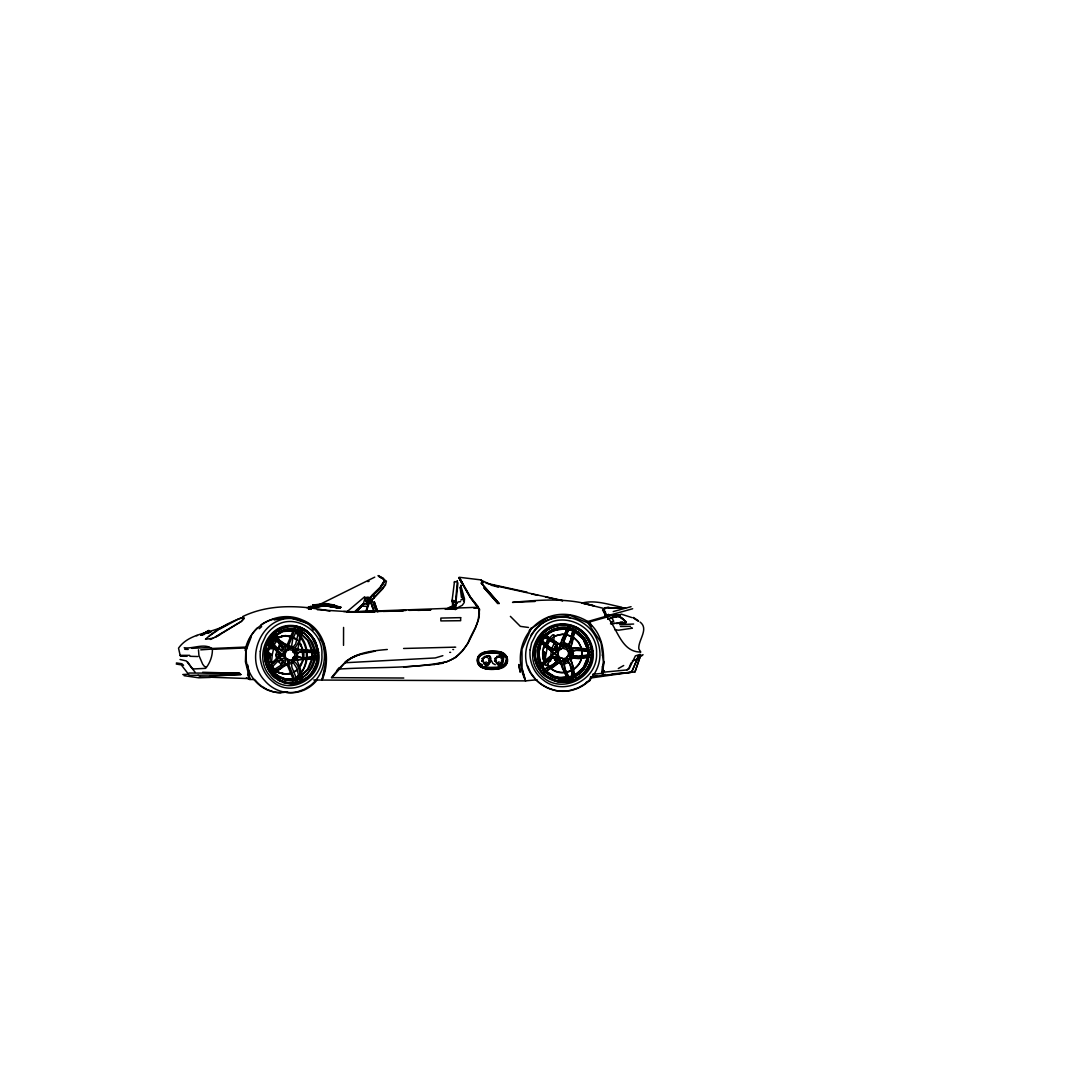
<?xml version="1.0" encoding="UTF-8"?>
<svg xmlns="http://www.w3.org/2000/svg" width="1068" height="1068" viewBox="0 0 1068 1068"><rect width="100%" height="100%" fill="white"/><g stroke="black" fill="none" stroke-linecap="round" stroke-linejoin="round"><path stroke-width="1.5" d="M266.226 656.633L267.868 653.883L269.35 647.275L271.352 645.593M276.225 633.791L274.276 635.513L274.262 637.142L283.18 643.323M343.522 645.366L343.576 627.437M640.226 654.297L635.407 655.872L629.132 668.742L627.076 669.93L602.245 672.319L602.285 666.339M553.277 675.857L546.843 671.652L542.144 665.898L541.556 666.806L543.745 669.823L552.743 665.204L557.63 660.304L557.403 657.594L554.893 656.553L548.738 659.677L539.727 668.154L541.262 671.078L554.773 663.402L557.082 660.465L556.869 659.009L554.586 657.02L550.928 657.941L547.096 665.644L545.121 665.204C542.878 659.13 541.342 651.961 544.186 645.82L547.363 643.283L549.579 639.158L547.697 639.759L543.425 649.13M571.607 678.233L571.687 673.294M452.218 607.358L453.086 603.834L453.286 605.836M317.343 656.219L317.343 653.402L313.845 652.548L315.234 654.804L313.845 657.06L317.556 656.219L317.129 652.948L305.675 651.4L298.893 652.481L297.371 654.03L297.772 656.419L302.618 658.048L317.556 656.219M485.58 663.388L485.553 664.376C487.662 664.47 484.845 662.253 486.087 664.216M485.98 663.388L486.487 664.216M498.369 663.228L498.342 664.243L499.29 664.096L498.369 663.228L499.29 664.096M498.756 664.243L498.783 663.228M297.425 656.94L303.846 657.995L312.617 657.14L312.617 652.628L300.856 651.76M312.617 657.14L314.366 656.126L314.406 654.804L313.965 652.989L312.617 652.628M545.187 653.402L546.175 653.282L542.691 650.812L545.187 653.402L544.947 660.398L547.884 643.79L550.314 640.039M311.816 657.06L311.816 652.548M452.605 604.435L452.124 600.283L454.487 581.566M296.503 656.006L296.45 653.216M569.685 654.537L569.631 651.76M273.221 662.681L270.057 661.853L270.378 654.871L267.868 652.268L272.273 654.737L271.579 661.826L273.728 662.667M546.295 660.798L550.434 661.212L551.489 658.102L542.13 665.965C548.218 676.271 562.008 680.85 572.969 675.897L572.515 677.566L569.351 678.153L564.945 668.862L564.064 662.734L566.667 661.172L568.123 661.426L569.952 664.109L572.862 676.992L570.018 678.38L568.67 677.299L560.647 677.82M452.071 601.618L455.502 602.365L457.371 580.778M566.921 648.943L569.111 647.835L570.085 650.345A1.749 1.749 0 0 1 567.709 650.986L567.415 648.196L570.005 648.45L569.444 650.986L566.881 649.851M365.389 603.887L368.5 603.447L368.74 599.148M457.932 582.808L455.902 602.405L453.847 607.265L451.964 606.731L448.133 607.892L452.605 606.677L453.847 607.265M302.831 658.115C303.539 645.86 301.069 652.762 303.539 658.235L303.539 651.587L300.415 643.443M303.592 658.115L303.592 651.72L302.805 651.587M604.675 608.653L582.033 603.046C595.397 599.629 608.747 604.675 621.776 607.198M547.59 647.034L543.505 647.462L546.709 645.806L547.697 639.759M602.779 669.649C605.329 652.455 602.299 632.563 587.4 621.616L606.49 616.143C617.371 627.77 620.868 651.64 640.119 652.054M272.5 643.537L272.754 641.134L276.252 636.274L277.413 636.181L279.162 639.572M571.754 652.521L572.448 655.472L575.572 656.366L591.472 654.751L591.005 651.493L578.736 649.931L571.914 651.026L570.512 652.575L570.886 654.951L578.736 656.753L591.472 654.751L591.472 651.934L587.707 651.093L575.572 650.305L572.448 651.213L571.754 652.521L570.539 646.888L575.171 630.841L578.522 632.336L584.276 638.077L587.961 645.326L588.668 647.942L587.48 649.504C595.597 651.707 587.894 639.679 586.132 636.715A28.903 28.903 0 0 0 579.884 630.467C570.472 622.631 575.265 643.003 570.152 647.128L571.3 648.703C576.8 645.112 594.689 655.979 590.15 644.605A27.875 27.875 0 0 0 586.145 636.715M272.313 674.389L288.293 663.375L296.036 682.612L288.68 682.933L283.327 681.704L278.321 679.288L272.313 674.389L278.094 679.288L283.1 681.704L288.453 682.933L296.036 682.612M272.54 674.375L275.13 672.159L275.09 674.108L279.162 677.312A26.353 24.417 90 0 0 286.197 680.209A26.099 24.19 -90 0 0 293.713 680.636L294.741 679.021L295.809 682.612M198.488 649.798L198.928 655.512L202.68 664.216L204.535 666.525L206.257 667.033M269.256 665.791L280.11 654.804L269.256 643.83L270.952 643.684L268.121 641.481L265.558 648.93L264.984 654.804L265.558 660.691L268.121 668.141L282.526 654.804L268.575 641.374M368.487 603.246L368.834 597.786M547.363 643.283L547.791 639.679L552.743 634.819L553.985 634.726L553.891 641.094L555.133 641.481L554.626 644.525L553.705 644.351L551.582 648.943M282.94 679.515L292.899 680.636L293.099 679.061L287.038 664.323L285.37 663.735M590.404 677.673L590.03 680.57L585.811 682.639M243.851 618.198L241.301 621.442L215.082 637.035M592.633 674.295L602.445 673.334L603.994 661.893M573.102 655.885L572.929 649.798M339.771 608.026L340.639 607.078L339.771 608.026L324.872 605.716L314.219 606.958M543.198 659.276L543.959 654.057L542.678 652.428M314.433 659.183L313.645 658.649C321.308 656.66 313.872 668.475 312.39 671.438A28.169 26.099 -90 0 1 306.596 677.686L302.604 680.223L301.51 676.645L300.602 676.525L308.372 669.316L312.323 659.116L314.433 659.183L314.74 660.211A26.353 24.417 -90 0 1 312.043 667.794L307.29 674.108L303.232 677.312L301.47 677.085M316.809 658.302L316.342 663.548A27.875 25.832 -90 0 1 312.617 671.438A28.903 26.78 -90 0 1 306.823 677.686L302.604 680.223M282.433 653.216A1.736 1.615 88.2 0 1 284.035 653.402L284.035 656.219A1.736 1.615 -88.2 0 1 283.26 656.54M298.039 627.543L301.002 629.012C299.574 635.513 299.988 643.577 294.301 648.062L291.471 647.061L292.766 639.038L298.039 627.543L300.522 628.411L300.188 632.256L299.761 630.601L296.624 629.773L299.761 630.601M285.223 678.888L278.614 676.137L274.262 672.466L274.77 673.08M310.374 607.532L310.534 606.571L309.56 607.131L325.046 605.436L340.105 608.279L340.412 607.305L334.725 606.01M587.226 658.542L588.348 657.714L587.961 661.372L584.276 668.608L578.522 674.362L576.239 675.844L574.397 675.176L579.67 671.652L583.101 667.847L587.226 658.542L584.503 665.631M267.868 653.883L269.083 655.525L268.215 660.745L269.176 665.19M573.503 627.503L571.006 639.799L568.123 645.272L566.667 645.526L564.064 643.951L564.184 640.693L568.643 629.466L570.632 626.088L573.596 627.543L570.125 642.709L567.148 646.594L564.772 646.207L563.73 644.404L563.957 640.707L568.523 629.399L570.632 626.088L573.596 627.543M571.754 654.177L570.539 659.81L573.049 666.405L574.717 675.056L576.239 675.844L578.522 674.362A26.259 26.259 0 0 0 584.276 668.608L585.758 666.339A26.353 26.353 0 0 0 588.668 658.742L587.373 657.661L578.709 658.609L571.3 657.981L570.152 659.557C575.265 663.682 570.472 684.054 579.884 676.231A28.903 28.903 0 0 0 586.145 669.97C599.215 649.518 584.436 659.944 571.3 657.981M271.045 672.533L269.617 669.609L277.88 661.145L284.115 657.981C289.802 664.603 276.065 669.609 271.646 672.626L269.283 670.25L271.646 667.353L271.753 670.063L272.5 671.091L274.102 670.998L270.818 672.533M565.186 661.052L564.705 663.815L561.034 663.936L557.576 662.561M540.395 664.563L553.745 653.349L540.395 642.135L537.845 647.942A26.086 26.086 0 0 0 537.858 658.742L539.527 663.909L541.409 664.47L539.233 658.502L538.686 653.416L541.409 642.215L538.352 640.012L535.589 647.462L534.975 653.349L535.589 659.223L538.352 666.672L554.265 653.349L538.846 639.919L535.602 647.462L535.135 656.299L538.352 666.672L541.409 664.47M564.104 646.367L564.705 643.096L568.243 644.244L572.274 648.77M488.73 661.052L489.665 661.226M501.519 660.892L502.454 661.079M303.232 632.309L300.602 633.244L301.51 632.977L302.604 629.386L306.823 631.922A28.903 26.78 -90 0 1 312.617 638.183A27.875 25.832 -90 0 1 316.342 646.073L317.343 650.946L313.645 650.959L314.74 649.411A26.353 24.417 -90 0 0 312.043 641.828L305.341 633.791L303.232 632.309L300.602 633.244L308.372 640.453L312.323 650.505L314.433 650.439M280.924 655.819L276.799 658.515L276.091 654.911L276.799 651.306L280.924 654.016M313.805 679.996L322.002 680.062L325.994 660.465L323.938 643.764L320.12 638.771M455.275 609.694L456.61 603.073M588.348 648.97L587.373 649.037L583.128 638.918L574.397 631.508L575.572 627.931L579.884 630.467M602.833 672.319L602.445 673.334L602.926 670.971M285.089 655.739L284.622 656.54L283.34 655.832L283.914 653.216L284.996 653.402L285.089 655.739A5.473 5.073 -89.7 0 0 286.945 659.009L289.775 660.518L289.348 662.707L287.559 662.08L287.572 659.437M298.947 630.587L295.649 644.031L293.42 646.727L290.883 646.808M552.677 651.053L552.93 657.06L556.615 661.813M366.19 601.324L368.687 599.949L366.217 600.229L366.19 601.324L368.687 599.949M607.639 619.2L618.799 615.862L619.854 616.543L612.031 617.157M273.622 648.503L268.629 648.917L271.886 647.275L273.622 648.503L272.273 654.737L270.378 654.871M277.279 650.399L276.158 655.418L276.986 659.557M551.288 650.198L550.754 656.62M566.854 678.554L567.095 677.553L568.243 681.157L557.376 681.01L549.112 677.833L542.878 672.92L560.473 661.906L568.243 681.144L560.299 681.464L554.519 680.236L546.629 676.231L542.944 672.426L545.922 670.691L545.868 672.653L552.69 677.072L560.54 679.181L565.973 679.181C568.149 674.762 560.099 668.034 561.327 662.427M561.327 644.271C560.046 638.637 568.243 631.936 565.973 627.517L560.54 627.517L552.69 629.613L545.868 634.045L545.922 636.007L542.878 633.765L549.112 628.865L554.519 626.449L560.299 625.221L568.243 625.541L560.473 644.792L542.878 633.778M285.089 653.87L286.691 650.853L290.242 648.196L289.348 646.901L286.798 646.888L287.799 646.901A1.749 1.615 89 0 1 288.827 649.09L287.132 650.292M311.375 659.917L307.557 669.236L300.535 676.031M317.036 658.302L296.757 659.744L312.323 659.116L313.912 660.211L309.84 670.077A26.259 24.324 -90 0 1 304.527 675.817L302.404 677.299L300.602 676.525M506.032 660.104C504.056 671.345 488.503 667.38 480.627 666.606M267.654 649.411L270.004 643.604M293.246 658.596L295.249 660.371L297.278 658.676L295.062 656.927L292.672 659.103A5.473 5.06 -89.5 0 1 289.214 660.011M559.485 661.826L553.851 666.699L546.295 671.011L545.881 672.653L550.274 675.844A26.353 26.353 0 0 0 557.856 678.754A26.099 26.099 0 0 0 565.973 679.181L566.614 677.593M245.119 650.572C249.325 625.02 279.055 609.281 302.604 620.081C325.914 629.266 331.534 659.009 322.002 680.062L525.536 680.877L536.99 679.755M558.097 652.414L555.974 651.76L555.28 654.364L557.71 654.751L558.791 650.612L562.876 647.635L561.768 645.446L559.819 646.073L560.206 648.503L561.755 648.717L562.876 647.635A1.736 1.736 0 0 0 561.768 645.446L559.819 646.073A1.736 1.736 0 0 0 560.206 648.503L560.767 648.717M302.831 629.386L297.625 649.518L317.036 651.32M291.337 661.292L295.422 659.704L295.502 657.808A1.749 1.615 -89.4 0 0 293.299 657.167M322.002 680.062L325.019 669.409M570.005 658.248L569.444 655.712L566.881 656.847L567.415 658.502L569.111 658.863L570.085 656.339A1.749 1.749 0 0 0 567.709 655.699L566.921 657.741L568.216 658.916M274.77 636.528L279.162 632.309A26.353 24.417 -90 0 1 286.197 629.399A26.099 24.19 90 0 1 293.713 628.972L294.741 630.601L282.94 631.522L274.169 636.528L288.293 646.247L296.036 627.009L288.68 626.676L283.327 627.917L278.321 630.32L272.313 635.233L275.237 637.543L272.594 635.727M367.459 601.244L369.421 600.229L368.527 600.763M486.995 657.487C488.864 656.259 485.206 657.701 487.756 656.686M542.157 665.885L539.607 668.782L541.262 671.078L544.813 669.529L543.078 669.636L542.277 668.595L541.543 667.5L542.13 665.965M451.964 606.731L453.566 601.725M298.039 682.065L301.002 680.61C299.574 674.095 300.001 666.031 294.301 661.559L291.471 662.561L291.924 667.433L298.039 682.065L300.522 681.21L300.188 677.352L299.761 679.021L297.451 679.835L294.982 678.834L302.124 671.692A28.876 26.753 -90 0 0 307.21 654.804C307.01 645.553 302.831 636.101 295.022 630.814M499.41 657.194L500.558 656.526M499.797 657.341L500.091 656.406M460.775 600.069L463.846 598.507M299.44 666.993L303.018 659.797M634.926 671.905L640.48 655.819L635.046 671.879L591.111 676.712M287.412 646.327L285.37 645.886L287.038 645.299L293.526 629.746L294.528 629.599M453.86 609.08L455.369 604.902L458.092 601.925L460.548 601.671M245.907 650.719L251.247 636.782M643.096 654.751L638.317 656.299L631.575 672.266L638.223 656.98L642.148 655.592M540.849 643.39L538.699 653.349L540.849 663.295M302.952 661.025L300.415 666.392M363.027 604.995L365.109 597.639L368.273 597.079M272.313 635.233C273.915 630.133 299.374 620.388 294.741 630.601M631.108 662.894L628.772 668.461L626.996 669.756M366.084 603.847L368.607 603.327L367.312 606.424L362.84 606.17L363.561 604.368M384.934 584.823L382.798 588.748L368.42 603.861M282.913 659.89L281.111 664.029L278.428 661.773L282.246 659.33M277.787 649.251L279.295 645.82L279.255 642.549L280.403 642.949L280.07 645.98L279.295 645.82M536.416 680.116A37.14 37.14 0 0 0 541.116 684.188L547.871 688.072A37.7 37.7 0 0 0 570.659 690.315L578.055 687.912L584.797 684.027A37.14 37.14 0 0 0 598.254 665.471C602.192 653.055 599.135 638.971 590.444 629.292A36.953 36.953 0 0 0 570.486 617.905C537.097 609.107 510.731 654.457 535.255 678.941A36.953 36.953 0 0 0 547.791 687.979L555.253 690.489A37.7 37.7 0 0 0 578.122 688.152A36.953 36.953 0 0 0 590.671 679.115M604.141 609.414L603.594 611.47M270.952 643.684L269.216 644.925L267.334 652.334L268.348 662.454L269.563 665.497L270.952 665.938L268.575 668.234M298.252 627.543L296.29 630.868L297.451 629.773M545.534 635.073L546.295 635.687C551.542 628.278 562.102 630.547 567.695 627.797C569.097 620.388 546.869 628.117 544.333 632.323M602.245 672.319L603.567 661.906L601.03 642.415L587.921 622.964L570.459 615.528L548.632 617.184L531.143 628.611L521.972 649.224L522.078 668.261L525.536 680.877C504.844 637.169 549.74 595.463 590.604 623.325M293.246 651.013L295.249 649.237L297.278 650.946L295.062 652.681L292.378 650.319L289.214 649.598M483.644 663.175L483.697 662.52M496.446 663.028L496.486 662.374M268.802 641.374C263.97 648.85 263.97 660.772 268.802 668.234M454.915 606.037L455.475 604.902M541.863 635.62L544.813 637.155L542.13 640.867L542.264 638.09L543.078 637.062L544.773 637.222L555.093 643.644L557.082 646.233L556.869 647.689L554.586 649.678L549.019 646.941L539.794 638.477L541.903 635.54L555.28 643.523L558.043 647.568L556.935 649.704L554.893 650.132L551.475 648.77L542.117 640.933L539.607 637.903L541.903 635.54M296.41 653.976L296.824 653.189M284.889 652.348L286.371 650.065M556.615 645.099L552.93 649.851L557.122 649.851M273.128 643.363L274.636 640.626L272.754 641.134M602.419 673.534L603.941 670.824M602.445 673.334L603.954 670.651M482.829 658.529L482.175 658.435L483.217 658.836M495.859 658.782L494.965 658.275M296.624 679.849L299.267 678.46L296.877 668.354L293.42 662.881L290.883 662.801M557.162 650.879L558.751 648.596M487.382 656.526L486.621 657.341M563.29 645.513L564.705 643.096L561.034 642.963L557.576 644.338M269.617 639.999L271.646 636.995C276.065 639.999 289.802 645.019 284.115 651.627L277.88 648.476L269.456 639.932L271.646 636.995M273.915 645.259L276.185 641.494M545.801 644.538L547.377 641.975M570.953 660.211L572.929 657.114M551.448 626.849L546.202 629.88A29.757 29.757 0 0 0 539.861 636.354C532.545 646.18 532.652 660.518 539.781 670.397A28.889 28.889 0 0 0 546.202 676.818C556.054 684.174 570.419 684.094 580.258 676.738A29.757 29.757 0 0 0 586.652 670.344C594.155 660.611 593.995 646.1 586.732 636.288A29.757 29.757 0 0 0 580.258 629.946L575.051 626.849M539.781 636.288C532.505 646.113 532.398 660.585 539.861 670.344A29.757 29.757 0 0 0 546.269 676.738L557.256 681.624L569.271 681.624A29.717 29.717 0 0 0 577.761 678.474L580.311 676.818A28.889 28.889 0 0 0 586.732 670.397C593.835 660.465 593.995 646.207 586.652 636.354M638.504 620.815L633.404 617.464M631.054 606.677L625.554 608.199L605.249 607.705L603.927 609.694L607.118 615.862L632.656 608.747M529.181 630.734L531.01 628.104M505.885 663.148C501.426 670.878 478.958 671.371 477.943 660.465C477.943 656.54 481.227 653.322 485.019 652.842C491.787 653.563 502.187 649.558 506.005 657.514M271.592 640.466L272.861 638.691L281.885 645.112L283.194 647.689L281.311 650.999M271.379 637.089L274.102 638.624L272.5 638.517L271.753 639.558L271.646 642.269L269.456 639.932M530.582 635.687L535.121 629.426A37.367 37.367 0 0 1 555.026 617.931A37.7 37.7 0 0 1 570.486 617.905M315.888 606.09L324.538 605.075L306.85 607.665M308.946 608.907L324.672 605.476M403.784 678.033L331.44 677.646C338.957 668.421 347.153 657.888 359.622 654.577M331.948 677.646L345.738 661.813L351.959 657.848L359.115 654.751L375.309 651.093M544.773 637.222L542.144 640.8L541.529 639.185L542.277 638.09L543.078 637.062L544.813 637.155M583.128 667.78L575.532 674.576M336.594 670.797L339.157 667.727M546.295 671.011L545.534 671.625M546.255 643.911L548.405 641.374M316.809 651.32L316.115 646.073L312.39 638.183A28.169 26.099 -90 0 0 306.596 631.922L302.604 629.386M551.075 639.171L552.597 637.449M283.995 660.785L281.111 664.029L283.861 662.24M295.983 678.554C307.304 669.009 309.907 651.266 301.563 639.011M484.004 662.801L483.951 663.455M496.794 662.641L496.74 663.308M367.379 604.501L385.441 585.171L386.429 581.166L383.279 578.936M345.231 661.906C357.019 652.481 372.759 650.706 387.31 649.477M484.739 663.388L486.234 661.88M497.528 663.228L499.036 661.733M612.071 615.595L618.519 615.408L626.329 621.883L624.807 622.737L610.656 623.445M371.317 595.957L380.034 587.387L384.293 580.778L383.078 578.162L378.152 575.559M266.96 657.608L269.083 655.525M290.99 664.122L293.5 661.666M371.45 596.291L380.181 587.734L384.467 581.192L383.279 578.602L378.352 575.986M371.691 596.238L380.341 587.867L384.72 581.726L383.532 579.003L378.606 576.36M363.774 604.128L355.938 611.897L364.201 603.941M368.246 599.802L370.489 597.639L365.656 611.831L355.938 611.697L478.304 607.251M368.914 599.375L371.277 597.105L366.15 611.897L355.938 611.831L374.908 611.417L355.404 611.697M571.647 658.275L566.667 661.172M343.642 611.51L354.696 611.697L363.067 603.794M367.846 599.281L370.236 597.025M363.32 604.154L355.257 612.204M364.669 596.772L346.833 611.857L354.776 611.977L363.16 604.101M301.51 632.977L302.231 632.309M298.359 659.45L297.304 661.025L300.161 668.114L302.831 680.223M259.204 628.758L261.66 626.596M273.969 636.581L282.126 631.455L291.511 630.427M574.397 631.508L575.171 630.841M554.679 660.304L556.602 658.676M487.555 662.801L488.597 663.428M500.345 662.641C503.028 663.001 499.704 662.561 500.959 663.402L501.72 663.028M588.668 647.942L587.373 649.037L578.709 648.076L571.3 648.703M566.894 657.14L566.28 657.648A5.473 5.473 0 0 1 562.556 658.556L561.047 657.875L559.645 658.889L560.687 661.279L562.516 660.758L562.876 659.063L561.755 657.981L560.206 658.195A1.749 1.749 0 0 0 559.806 660.625L561.768 661.252A1.749 1.749 0 0 0 562.876 659.063L562.556 658.556M546.856 635.193C553.745 628.852 564.371 627.063 572.969 630.788L572.515 629.132L570.018 628.304L568.67 629.399L566.667 629.172L565.973 627.517A26.086 26.086 0 0 0 557.977 627.837M484.565 657.487L485.126 656.553L484.565 657.487L484.178 656.526L485.126 656.553M497.354 657.341L496.98 656.379L497.354 657.341L497.915 656.406L497.741 657.194M288.387 646.874L287.172 648.369L287.572 650.185M559.058 678.727L559.312 677.766L565.266 677.993M619.146 615.635L620.294 615.328M617.251 615.862L621.282 614.14L631.802 617.558M314.74 649.411L312.323 650.505L296.063 649.224M209.421 635.887L218.126 630M339.571 607.866L340.412 607.305M294.114 672.199L296.49 670.624M275.411 671.719L281.004 668.154M272.5 671.091L271.673 671.091L281.578 664.857L283.194 661.933L280.871 658.475M546.269 629.946C556.094 622.484 570.405 622.644 580.311 629.88M603.941 608.827L604.702 608.346M604.902 608.6L603.594 610.536L603.887 612.391L606.691 617.13L587.627 622.51M293.446 672.026L297.451 669.529M574.717 631.775L576.239 630.854L578.522 632.336A26.259 26.259 0 0 1 584.276 638.077L585.758 640.359M488.29 658.582L489.518 658.155M488.503 658.943L489.718 658.502M216.23 636.808L241.461 621.349L244.105 618.626L243.571 617.077C229.994 621.923 215.896 629.426 205.47 639.265L213.306 638.197M216.43 636.621L220.155 634.445M200.637 635.22L208.914 630.427L201.545 634.699M553.424 637.169C563.423 630.52 578.669 636.862 581.219 648.57M502.307 657.995C499.397 658.876 503.535 658.596 501.92 657.928M618.319 668.555L623.699 665.511M219.527 629.226L238.791 618.813L243.13 617.664M293.032 649.651L297.024 649.905M278.347 632.309L285.37 629.399L293.713 628.972M557.856 627.944A26.353 26.353 0 0 0 550.274 630.854L545.881 634.045L546.295 635.687L559.365 644.418L561.167 643.83M319.078 604.782L374.748 577.134M180.212 655.619L178.53 648.156C189.997 631.882 212.852 633.991 228.485 623.605M502.507 658.355L501.292 658.782M210.316 639.452L214.988 637.316M277.226 637.623L285.289 635.54L291.551 636.488M277.974 637.623L283.26 635.78L288.814 635.78M566.748 658.916L564.118 659.824M201.331 635.153L209.622 631.041L202.546 634.592M637.396 657.1L640.373 655.845M554.172 636.168L562.876 634.085L571.594 636.168M242.756 616.53C270.03 603.42 301.029 605.396 329.892 611.136M632.309 661.012L636.875 659.17M207.873 633.204L210.97 631.962M296.183 678.153L298.159 677.366M298.96 677.432L294.982 678.834M607.118 607.665L605.249 607.705M570.806 654.417L573.436 653.456L570.806 652.495M297.331 691.784L304.18 689.367L310.441 685.482A37.14 34.416 -90 0 0 322.896 666.926C326.488 654.591 323.871 640.707 315.661 630.761A36.953 34.243 -90 0 0 297.171 619.36C264.223 611.47 242.503 656.967 264.53 680.409A36.953 34.243 -90 0 0 276.145 689.447A37.7 34.937 -90 0 0 297.331 691.784M572.942 675.977L568.67 677.299L570.632 680.61L573.596 679.155L571.287 667.006L568.136 660.852L564.772 660.491L563.73 662.293L564.798 669.115L570.058 680.303L573.316 679.742L572.955 675.897M210.383 631.936L204.188 633.911M442.86 655.672L435.237 657.955L344.617 662.774M488.93 663.175L487.889 662.52M186.753 648.73L184.804 649.291L188.208 649.424M607.745 618.906L618.799 615.862M609.988 614.848L606.183 615.702L604.915 614.06M321.575 605.556L312.083 607.719M454.3 582.1L457.344 581.259M367.846 581.619L369.061 581.286M613.219 611.59L625.554 608.199L608.493 607.946M297.425 652.681L299.707 652.067M554.332 625.848L563.263 624.433L572.194 625.848M288.066 674.055L291.551 673.347M310.294 606.397L309.44 607.385L314.486 605.663M495.632 660.892L494.644 661.079M287.038 664.323L289.121 663.882M606.277 616.102L609.374 616.036L608.56 614.42M274.222 619.974L288.667 617.211L308.705 623.805L313.458 630.04M286.024 635.82L279.189 636.969L286.024 635.82L290.589 636.688M271.873 666.993C275.851 672.933 283.874 675.136 290.589 673.147M202.346 634.819L204.188 634.499M481.842 661.226L482.963 661.092L481.775 660.825M590.818 677.993L632.603 672.066M494.564 660.665L495.579 660.491M312.991 604.969L325.179 604.341L334.871 605.583L325.273 604.568L317.89 605.556L312.991 604.969L326.141 603.58L334.751 605.129M590.524 677.019L596.838 676.071M565.092 661.679L559.365 662.267M443.327 663.188L434.329 664.443L446.437 661.96L455.729 657.487L462.604 650.772L468.184 642.923L475.647 627.664L478.21 619.827L479.612 609.321L470.147 597.332L458.893 577.708L462.871 584.85M319.052 605.102L324.605 604.154M610.696 621.91L613.74 621.269L612.365 618.853M308.772 606.878L324.872 604.742L339.878 607.305M196.298 635.66L197.447 635.54M291.844 683.867L294.581 683.573M607.145 607.385L608.88 607.198M269.563 644.124L268.388 644.244L269.216 644.244M200.771 649.851L210.943 649.144M604.848 616.636C609.921 618.906 605.596 612.658 607.826 616.57M558.257 677.659L572.995 676.218M188.315 674.242L182.775 674.522M311.976 607.385L325.713 605.836L340.105 608.279M270.952 665.938L269.216 665.377L267.654 660.211M246.054 647.942L212.679 649.317C205.163 642.309 193.348 649.184 184.19 647.742M602.245 674.736L605.516 674.469M612.071 673.908L631.749 672.239M285.289 674.282L288.814 674.055M403.744 667.006L434.249 664.55M202.626 672.279L239.486 673.254L240.887 674.522L209.555 676.244M365.763 611.924L405.893 610.455M620.214 622.097L622.804 621.91M541.222 642.669L539.527 642.789A26.94 26.927 0 0 0 537.418 650.679L538.566 661.372L539.527 663.909L541.222 664.029M633.631 624.032L619.667 624.673M191.906 648.329L209.555 647.515M180.185 655.338L189.677 655.351M562.556 648.142L566.894 649.558M291.511 679.195L286.771 679.195M565.239 677.9L560.113 677.9M615.795 616.37L618.719 616.223M616.183 623.485L626.102 622.764L622.911 618.759L618.305 615.609M365.803 612.071L375.028 611.63M610.509 623.752L614.781 623.552M473.952 608.239L478.464 608.026M240.887 674.522L189.423 675.39L181.28 664.883L176.26 664.042M417.788 610.389L430.738 609.908M447.038 609.294L456.797 608.934M284.302 665.404L287.719 665.271M176.407 662.948L181.867 663.735L183.562 665.311M338.583 669.089C374.467 666.699 411.073 669.129 446.464 661.76C456.023 658.689 462.938 651.24 468.038 642.869C471.642 632.336 482.963 619.08 478.17 607.518M180.505 656.219L187.087 656.299M409.164 610.362L430.471 609.735M445.222 609.294L455.061 609.014L462.244 605.302L464.233 602.539L464.487 598.908L460.722 585.251L460.949 586.212M187.701 662.053L191.946 668.127L193.722 668.942L205.617 668.354C210.049 663.121 212.852 655.325 212.345 648.476L245.907 647.061L245.426 661.76L249.658 678.607L200.824 676.885L198.034 675.23M615.235 616.062L618.212 615.996L619.6 617.037M403.584 648.476L454.247 647.181M383.305 611.417L403.157 610.936M270.057 661.853L271.579 661.826M620.481 626.502L630.48 626.342M496.954 653.149L483.19 653.309C489.758 653.83 499.61 650.238 503.121 657.928M280.003 653.856L282.353 653.843M287.786 650.185L288.48 650.172M274.276 635.513L275.09 635.5M608.653 615.275L611.964 615.235L608.813 615.168M607.545 615.649L610.749 615.609L607.705 615.555M614.714 629.706L618.572 630.2L632.349 628.198L631.241 627.664M298.947 679.021L299.761 679.021M272.5 638.517L271.673 638.517L272.861 638.691M292.832 651.947L293.526 651.947M611.07 614.848L617.197 614.848M606.464 616.009L609.374 616.036M274.943 636.181L277.413 636.181M273.822 636.274L276.252 636.274M300.695 645.366L303.018 650.038M449.708 652.361L450.629 652.361M314.366 653.496L315.18 653.496M570.926 653.456L573.436 653.456M284.675 654.804L285.356 654.804M276.091 654.911L280.737 654.911M314.366 656.126L315.18 656.126M552.93 657.06L555.72 657.06M279.482 658.515L282.166 658.515M300.695 664.456L301.43 664.456M483.978 667.473L496.927 667.246A7.663 7.663 0 0 0 502.814 663.001M273.862 669.529L279.936 672.867L286.024 674.001L285.289 674.001M279.189 672.867L279.936 672.867M239.486 673.254L188.943 673.027M210.516 677.419L198.768 677.793L184.07 675.697M292.899 680.636L293.713 680.636M292.832 657.674L293.526 657.674M295.422 659.704L297.024 659.717M313.912 660.211L314.74 660.211M269.216 665.377L268.388 665.377L269.563 665.497M302.404 677.299L303.232 677.312M275.09 674.108L274.276 674.108L274.262 672.466M287.132 659.33L288.48 659.437M254.758 679.542L249.832 679.502L246.428 677.766M528.5 627.463L520.356 626.369L510.384 616.37M197.794 656.54L189.957 656.299M280.003 655.752L282.353 655.779M535.015 601.471L512.533 602.379C539.527 599.882 567.335 597.639 593.661 605.73L593.915 605.783M611.497 615.502L617.651 615.582L624.994 620.842M180.038 659.477L186.259 660.918L195.137 672.266M454.995 647.141L455.702 647.168M284.302 644.431L287.719 644.551M308.478 609.107L311.335 609.294M317.329 609.708L349.69 611.79M540.395 642.135L541.409 642.215M286.037 674.282L277.226 672.199M452.832 649.491L453.593 649.571M478.424 607.024L470.427 596.999L459.173 577.281L481.027 579.897L482.91 582.741M560.326 644.298L565.092 645.019M294.528 680.022L293.099 679.061L287.572 679.288L282.126 678.167L275.824 674.656M495.298 586.305L498.569 586.826L491.293 585.277M295.729 648.343L297.304 648.596M606.183 615.702L607.118 615.862M327.809 604.381L334.871 605.583M326.087 603.954L340.639 607.078M313.124 605.222L313.605 604.902M296.757 649.878L298.359 650.172M285.289 635.82L291.377 636.969M501.6 660.491L502.534 660.665M488.797 660.638L489.745 660.825M452.124 600.283L455.449 600.91M287.038 645.299L289.121 645.726M562.769 600.576L490.986 584.743L481.441 580.351L482.402 581.646M527.178 592.233L486.087 583.168M531.851 594.022L538.032 595.343M563.717 646.794L566.387 647.595M562.516 600.79L545.761 596.972M582.033 603.046L593.661 605.73M290.963 648.249L293.433 649.064M334.898 606.01L340.705 607.412M485.953 667.447C480.453 667.46 476.128 660.705 479.919 656.179C486.167 651.333 500.865 650.052 505.551 657.728M555.667 676.712L558.137 677.352M283.26 674.055L277.974 672.199L271.673 666.392M283.02 682.399L291.324 683.827L296.917 683.186A29.717 27.528 -90 0 0 304.767 679.942L307.13 678.273A28.889 26.767 -90 0 0 313.071 671.865C319.879 661.826 319.879 647.795 313.071 637.756A28.889 26.767 -90 0 0 307.13 631.335C298.212 624.046 284.448 624.032 275.517 631.335A28.889 26.767 90 0 0 269.577 637.756C262.781 647.782 262.781 661.826 269.577 671.865A28.889 26.767 90 0 0 275.517 678.273L280.524 681.21M294.982 630.934L298.96 632.336M546.642 660.785L548.992 661.626M297.451 679.835L296.21 678.754L297.718 681.771M611.604 614.634L614.687 615.782M296.183 631.468L298.159 632.256M617.571 614.928L618.519 615.408M381.022 577.788L381.81 578.188M566.667 645.526L571.647 648.409M495.298 664.696L492.815 663.402L491.547 660.865M480.013 663.562L482.509 664.857M289.668 629.399L293.353 631.362M561.167 662.854L556.869 659.009M280.59 678.54L276.225 675.817M277.88 679.929C286.798 685.416 298.987 684.842 307.17 678.207A29.757 27.568 -90 0 0 313.098 671.799C319.853 661.8 319.853 647.822 313.098 637.81A29.757 27.568 -90 0 0 307.17 631.415C298.266 624.153 284.569 624.153 275.678 631.415A29.757 27.568 -90 0 0 269.75 637.81C262.982 647.822 262.982 661.8 269.75 671.799A29.757 27.568 -90 0 0 275.678 678.207M293.032 659.957L293.767 660.371M287.786 659.437L288.827 660.518A1.749 1.615 -89 0 1 287.799 662.721M550.541 668.074C561.234 677.326 579.51 670.744 581.793 656.78C581.406 642.055 582.861 655.565 581.125 659.57C577.628 671.612 561.528 676.858 551.609 669.169M588.348 657.714L587.48 657.194L591.245 657.207L590.15 662.093A27.875 27.875 0 0 1 586.145 669.97A28.169 28.169 0 0 1 579.884 676.231L575.572 678.767L574.397 675.176M292.111 636.969L297.451 640.293M262.047 686.417L267.013 689.528L273.808 691.944A37.7 34.657 -90 0 0 280.924 692.758M560.767 657.968L560.099 657.541A5.473 5.473 0 0 1 558.097 654.284L557.71 651.947A1.736 1.736 0 0 0 555.28 652.321L555.28 654.364A1.736 1.736 0 0 0 557.71 654.751M282.246 650.492L278.428 648.062L281.111 645.806L283.861 647.595M575.505 632.189L583.101 638.984L587.226 648.303M452.859 603.981L453.793 604.595M633.15 617.851L638.424 621.322M603.006 610.255L605.396 611.831M294.114 637.623L296.49 639.198M293.353 637.623L295.729 639.198M483.524 582.661L481.668 581.219M300.535 633.578L307.557 640.373L311.375 649.691M302.404 632.309L304.527 633.791A26.259 24.324 -90 0 1 309.84 639.545L313.912 649.411M602.579 610.055L605.115 611.951M554.679 646.594L556.602 648.223M574.157 637.743L578.389 641.975L581.125 647.341M640.052 622.057C649.384 629.025 637.783 640.373 638.851 648.984L640.813 652.081M602.646 610.335L604.354 611.857M272.727 668.675L274.85 670.624M301.51 676.645L302.231 677.312M290.99 645.699L292.659 647.341M212.679 649.317L211.611 648.209M295.809 632.656L298.693 635.834M559.031 658.382L557.349 656.166M283.995 649.037L281.111 645.806L282.913 649.931M588.455 622.457L591.605 626.088M547.377 664.923L549.326 667.206M547.323 664.269L549.473 666.806M481.027 579.897L481.695 580.685M286.624 659.85L285.076 657.621M476.408 605.663L470.521 597.613L459.4 578.402M299.44 642.829L301.43 645.366M271.606 665.724L274.596 669.529M500.678 662.374L501.292 663.148M535.255 678.941L530.689 672.68L527.485 665.644M271.592 669.289L272.874 671.078M563.29 661.399L564.705 663.815L568.243 662.667L566.948 660.478M459.867 579.23L461.977 582.888M299.654 643.443L301.109 646.006M463.205 584.61L460.268 579.23M247.576 674.842L249.658 678.607M296.41 655.632L296.824 656.433M606.811 615.101L607.572 616.596M605.062 615.755L605.796 617.211M606.691 617.13L603.407 610.255M608.413 614.474L609.12 616.089M605.155 615.662L605.876 617.104M567.989 651.066L568.283 651.8A5.46 5.46 0 0 1 567.989 655.632M543.972 656.78L543.692 653.456M371.984 599.976L375.883 611.283M294.261 652.521L294.528 653.269A5.46 5.046 -90 0 1 294.261 657.087M377.511 611.23L374.227 601.671L377.752 611.897M373.92 611.483L370.716 602.045L372.959 608.626M521.932 668.902L525.536 680.877M295.422 649.905L295.502 651.814A1.749 1.615 89.4 0 1 293.299 652.455M248.136 673.094L249.832 679.502L247.869 665.11M566.854 628.131L567.095 629.132M564.705 643.096L565.186 645.833M463.565 601.084L462.07 592.206L460.121 587.173L461.483 597.559M266.533 657.354L266.92 659.89M292.899 628.972L293.139 630.641M268.255 654.911L268.495 658.115M267.507 654.911L267.748 658.115M602.352 654.831L602.352 655.685M373.907 595.276L373.907 598.267M266.439 652.148A26.94 25.165 89.1 0 1 266.84 649.411M267.534 660.077A26.099 24.19 -90 0 1 267.534 649.264M287.506 691.784A37.7 34.937 -90 0 1 266.319 689.447A36.953 34.243 -90 0 1 254.705 680.409C243.023 666.566 243.037 644.805 254.584 630.881A37.367 34.617 -90 0 1 257.682 627.61M261.126 624.793A37.367 34.617 -90 0 1 273.021 619.387A37.7 34.937 -90 0 1 283.073 618.692M585.758 640.106A26.353 26.353 0 0 1 588.668 647.702M579.884 630.627A28.169 28.169 0 0 1 586.132 636.888M580.311 630.04A28.889 28.889 0 0 1 586.732 636.461M539.781 636.461A28.889 28.889 0 0 1 546.202 630.04M260.806 685.643A37.14 34.136 -90 0 1 255.506 680.436M284.088 691.944A37.7 34.657 -90 0 0 305.114 689.608A36.953 33.962 -90 0 0 316.635 680.57M318.664 652.361C323.511 678.754 286.958 698.232 269.884 675.844C254.037 658.369 266.132 625.207 290.723 625.421A30.812 28.476 87.2 0 1 307.21 631.135L315.06 640.506L318.664 652.361M592.98 650.893C597.279 678.861 558.257 696.149 540.328 674.375C522.639 656.433 537.685 622.858 562.823 623.966A30.812 30.798 0 0 1 580.618 629.679C587.413 634.739 591.966 642.482 592.98 650.893M587.747 653.416L587.68 655.672L589.162 654.657L589.202 653.349L589.162 652.041L587.707 651.093L587.747 653.416M587.8 653.349L587.707 655.605L589.149 654.657L589.202 653.349L589.149 652.041L587.68 651.16L587.8 653.349M260.312 651.32C259.537 659.37 261.54 667.66 266.025 674.402A34.136 31.626 -90 0 0 272.861 681.771C292.525 698.646 323.764 679.408 321.882 654.804C323.764 630.213 292.525 610.963 272.861 627.851A34.136 31.626 -90 0 0 266.025 635.22L261.647 644.511L260.312 651.32M530.129 649.865C529.274 657.981 531.53 666.325 536.296 672.933A34.136 34.136 0 0 0 543.665 680.303C564.104 696.656 597.813 679.488 596.571 653.349C597.8 627.196 564.104 610.028 543.665 626.395A34.136 34.136 0 0 0 536.296 633.751L531.57 643.043L530.129 649.865M506.779 656.967L505.885 664.63L499.864 668.461C492.321 668.862 478.117 671.532 477.156 660.384C477.81 649.558 491.627 651.56 499.036 651.6C504.697 651.854 509.329 657.928 506.98 663.361C503.055 671.398 492.682 668.248 485.66 668.915L478.517 664.403L477.943 657.287L483.524 652.641L500.905 652.414L506.779 656.967M368.206 598.681L367.312 604.461L364.642 598.347L368.206 598.681M482.683 658.996C487.435 677.713 497.381 646.674 482.683 658.996M495.472 658.836C500.224 677.553 510.184 646.527 495.472 658.836M482.309 658.863C487.462 679.341 498.369 645.379 482.309 658.863M495.098 658.716C500.251 679.221 511.171 645.232 495.098 658.716M477.89 657.728C474.045 672.039 502.04 672.453 506.619 663.228C511.532 648.316 481.935 647.902 477.89 657.728M569.391 628.571L568.643 629.466L572.942 630.868L572.515 629.132L569.391 628.571M460.655 617.638L440.857 618.078L440.857 620.909L460.655 620.708L460.655 617.638M490.346 593.367L481.081 582.941L499.21 603.607L490.346 593.367M491.614 596.318L483.897 587.707L498.022 603.7L491.614 596.318M520.129 671.959L518.754 664.576L520.129 671.959"/></g></svg>
